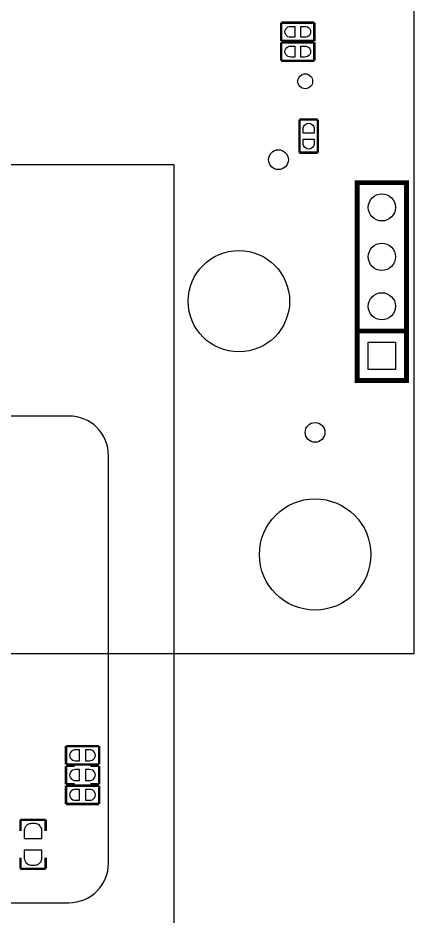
# Model space of a CAD drawing. Extents: x -163 to 81, y -104 to 74.
# Drawn here: x 54.34 to 74.68, y -77.42 to -31.29 of the extents above; entities that cross this region are included whole.
import ezdxf

# ---------------------------------------------------------------- set-up
doc = ezdxf.new("R2010")
doc.units = 0
for name, color, linetype in [('BG_OUTLINE', 254, 'CONTINUOUS'), ('PG_DISPLAY_TOP', 85, 'CONTINUOUS'), ('PG_SILKSCREEN_TOP', 7, 'CONTINUOUS'), ('PIN_TOP', 143, 'CONTINUOUS')]:
    doc.layers.add(name, color=color, linetype=linetype)

msp = doc.modelspace()

# ---------------------------------------------------------------- linework, layer by layer
at = {"layer": 'BG_OUTLINE'}
msp.add_lwpolyline([(-125.323854, -63.92799), (74.676, -63.92799), (74.676, 66.072004), (-125.323854, 66.072004)], close=True, dxfattribs=at)
at = {"layer": 'PG_DISPLAY_TOP'}
for points in [[(62.336934, -38.817296), (62.336934, -84.517484), (21.737066, -84.517484), (21.737066, -38.817296)], [(55.5752, -73.42759), (55.5752, -73.04659), (55.57266, -73.00849), (55.56504, -72.96023), (55.54472, -72.89673), (55.50662, -72.82815), (55.48376, -72.79513), (55.44312, -72.75703), (55.39994, -72.72401), (55.35168, -72.69607), (55.30342, -72.68083), (55.27802, -72.67575), (55.23738, -72.66559), (55.03926, -72.66559), (55.00624, -72.66813), (54.96306, -72.67321), (54.92496, -72.68337), (54.88686, -72.69861), (54.85638, -72.71385), (54.82336, -72.73417), (54.8005, -72.75195), (54.7751, -72.77481), (54.75732, -72.79259), (54.73954, -72.81545), (54.7243, -72.83577), (54.70906, -72.86117), (54.69382, -72.89165), (54.68112, -72.92467), (54.6735, -72.95007), (54.66842, -72.96785), (54.66334, -73.00595), (54.6608, -73.04659), (54.6608, -73.42759)], [(54.6608, -74.03719), (54.6608, -74.41819), (54.66334, -74.45629), (54.67096, -74.50455), (54.69128, -74.56805), (54.72938, -74.63663), (54.75224, -74.66965), (54.79288, -74.70775), (54.83606, -74.74077), (54.88432, -74.76871), (54.93258, -74.78395), (54.95798, -74.78903), (54.99862, -74.79919), (55.19674, -74.79919), (55.22976, -74.79665), (55.27294, -74.79157), (55.31104, -74.78141), (55.34914, -74.76617), (55.37962, -74.75093), (55.41264, -74.73061), (55.4355, -74.71283), (55.4609, -74.68997), (55.47868, -74.67219), (55.49646, -74.64933), (55.5117, -74.62901), (55.52694, -74.60361), (55.54218, -74.57313), (55.55488, -74.54011), (55.5625, -74.51471), (55.56758, -74.49693), (55.57266, -74.45883), (55.5752, -74.41819), (55.5752, -74.03719)]]:
    msp.add_lwpolyline(points, close=True, dxfattribs=at)
msp.add_lwpolyline([(-18.978118, -76.732638), (56.958992, -76.732638, 0.414214), (58.990992, -74.700638), (58.990992, -53.76799, 0.414214), (56.958992, -51.73599), (-18.978118, -51.73599, 0.414214), (-21.010118, -53.76799), (-21.010118, -74.700638, 0.414214), (-18.978118, -76.732638)], format="xyb", dxfattribs=at)
at = {"layer": 'PG_DISPLAY_TOP', "const_width": 0.127}
for points in [[(56.8071, -69.63029), (56.8071, -68.69049)], [(56.8071, -68.69049), (58.5089, -68.69049)], [(58.5089, -69.63029), (58.5089, -68.69049)], [(56.8071, -69.63029), (58.5089, -69.63029)], [(57.2516, -69.70649), (56.8071, -69.70649)], [(56.8071, -69.70649), (56.8071, -70.64629)], [(58.5089, -69.70649), (58.0644, -69.70649)], [(58.5089, -69.70649), (58.5089, -70.64629)], [(57.2516, -70.64629), (56.8071, -70.64629)], [(56.8071, -71.66229), (56.8071, -70.72249)], [(56.8071, -70.72249), (58.5089, -70.72249)], [(58.5089, -70.64629), (58.0644, -70.64629)], [(58.5089, -71.66229), (58.5089, -70.72249)], [(56.8071, -71.66229), (58.5089, -71.66229)], [(54.4703, -72.47509), (54.4703, -73.04659)], [(54.4703, -72.47509), (55.7657, -72.47509)], [(55.7657, -72.47509), (55.7657, -73.04659)], [(54.4703, -74.41819), (54.4703, -74.98969)], [(55.7657, -74.41819), (55.7657, -74.98969)], [(54.4703, -74.98969), (55.7657, -74.98969)]]:
    msp.add_lwpolyline(points, dxfattribs=at)
at = {"layer": 'PG_DISPLAY_TOP'}
for points in [[(57.5056, -68.997576), (57.5056, -68.88099), (57.30367, -68.88099, 1.099998), (57.30367, -69.43979), (57.5056, -69.43979)], [(57.8104, -69.323204), (57.8104, -69.43979), (58.01233, -69.43979, 1.099998), (58.01233, -68.88099), (57.8104, -68.88099)], [(57.5056, -70.013576), (57.5056, -69.89699), (57.30367, -69.89699, 1.099998), (57.30367, -70.45579), (57.5056, -70.45579)], [(57.8104, -70.339204), (57.8104, -70.45579), (58.01233, -70.45579, 1.099998), (58.01233, -69.89699), (57.8104, -69.89699)], [(57.5056, -71.029576), (57.5056, -70.91299), (57.30367, -70.91299, 1.099998), (57.30367, -71.47179), (57.5056, -71.47179)], [(57.8104, -71.355204), (57.8104, -71.47179), (58.01233, -71.47179, 1.099998), (58.01233, -70.91299), (57.8104, -70.91299)]]:
    msp.add_lwpolyline(points, format="xyb", close=True, dxfattribs=at)
at = {"layer": 'PG_SILKSCREEN_TOP'}
for points, const_width in [([(67.8561, -31.5341), (69.5579, -31.5341)], 0.127), ([(67.8561, -31.5341), (67.8561, -32.4739)], 0.127), ([(69.5579, -31.5341), (69.5579, -32.4739)], 0.127), ([(67.8561, -32.4739), (69.5579, -32.4739)], 0.127), ([(67.8561, -32.5501), (69.5579, -32.5501)], 0.127), ([(67.8561, -32.5501), (67.8561, -33.4899)], 0.127), ([(69.5579, -32.5501), (69.5579, -33.4899)], 0.127), ([(67.8561, -33.4899), (69.5579, -33.4899)], 0.127), ([(69.7357, -36.5125), (68.7959, -36.5125)], 0.127), ([(68.7959, -36.5125), (68.7959, -38.2143)], 0.127), ([(69.7357, -36.5125), (69.7357, -38.2143)], 0.127), ([(69.7357, -38.2143), (68.7959, -38.2143)], 0.127), ([(71.755, -49.911), (71.755, -39.751), (74.295, -39.751), (74.295, -49.911), (71.755, -49.911)], 0.254), ([(71.755, -47.371), (74.295, -47.371)], 0.254)]:
    msp.add_lwpolyline(points, dxfattribs=dict(at, const_width=const_width))
at = {"layer": 'PIN_TOP'}
for points in [[(68.5546, -32.166814), (68.5546, -32.2834), (68.35267, -32.2834, -1.1), (68.35267, -31.7246), (68.5546, -31.7246)], [(68.8594, -31.841186), (68.8594, -31.7246), (69.06133, -31.7246, -1.1), (69.06133, -32.2834), (68.8594, -32.2834)], [(68.5546, -33.182814), (68.5546, -33.2994), (68.35267, -33.2994, -1.1), (68.35267, -32.7406), (68.5546, -32.7406)], [(68.8594, -32.857186), (68.8594, -32.7406), (69.06133, -32.7406, -1.1), (69.06133, -33.2994), (68.8594, -33.2994)], [(69.102986, -37.211), (68.9864, -37.211), (68.9864, -37.00907, -1.1), (69.5452, -37.00907), (69.5452, -37.211)], [(69.428614, -37.5158), (69.5452, -37.5158), (69.5452, -37.71773, -1.1), (68.9864, -37.71773), (68.9864, -37.5158)]]:
    msp.add_lwpolyline(points, format="xyb", close=True, dxfattribs=at)
msp.add_lwpolyline([(73.7235, -49.3395), (72.3265, -49.3395), (72.3265, -47.9425), (73.7235, -47.9425)], close=True, dxfattribs=at)
for centre, radius in [((69.088, -34.544), 0.381), ((67.7164, -38.57117), 0.508), ((73.025, -41.021), 0.6985), ((73.025, -43.561), 0.6985), ((65.6844, -45.84065), 2.6035), ((73.025, -46.101), 0.6985), ((69.596, -52.578), 0.508), ((69.596, -58.84799), 2.8575)]:
    msp.add_circle(centre, radius, dxfattribs=at)

doc.saveas('drawing.dxf')
